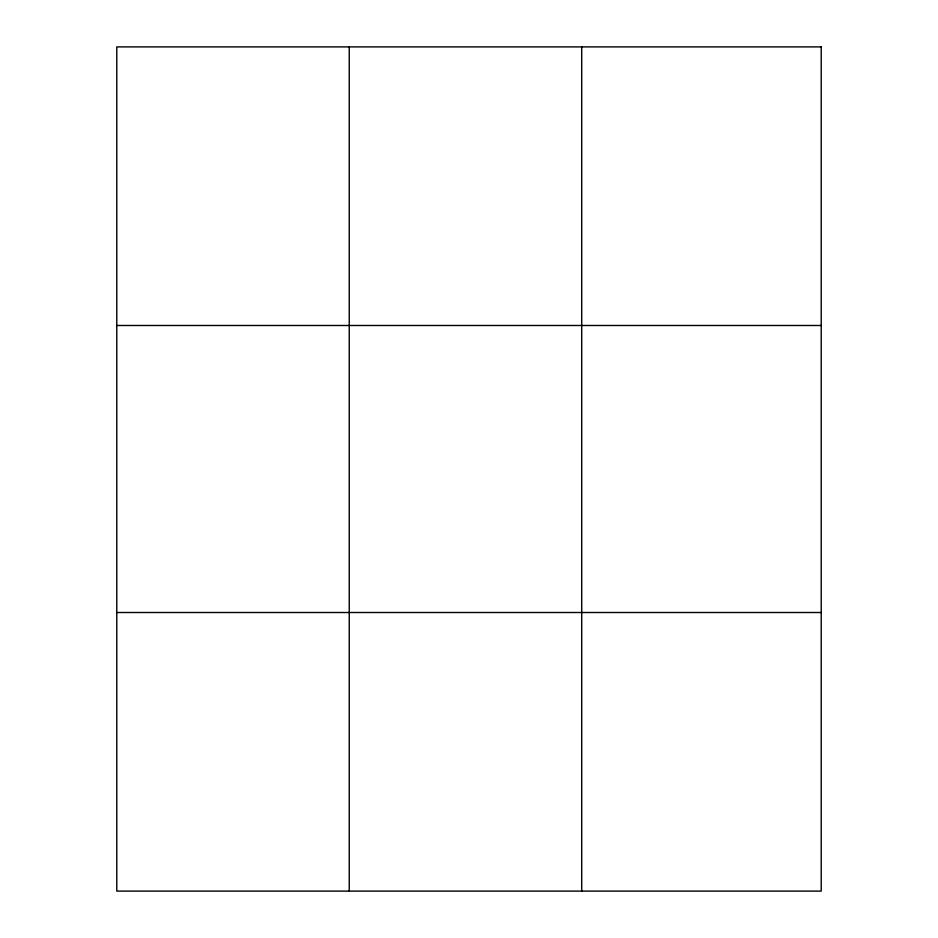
<?xml version="1.0" encoding="UTF-8"?>
<svg xmlns="http://www.w3.org/2000/svg" width="938" height="938" viewBox="0 0 938 938"><rect width="100%" height="100%" fill="white"/><g stroke="black" fill="none" stroke-linecap="round" stroke-linejoin="round"><path stroke-width="1.41" d="M349.241 46.9L349.241 891.1M581.712 46.9L581.712 891.1M116.781 325.486L821.219 325.486M116.781 612.514L821.219 612.514M821.219 46.9L821.219 891.1L116.781 891.1L116.781 46.9L821.219 46.9"/></g></svg>
